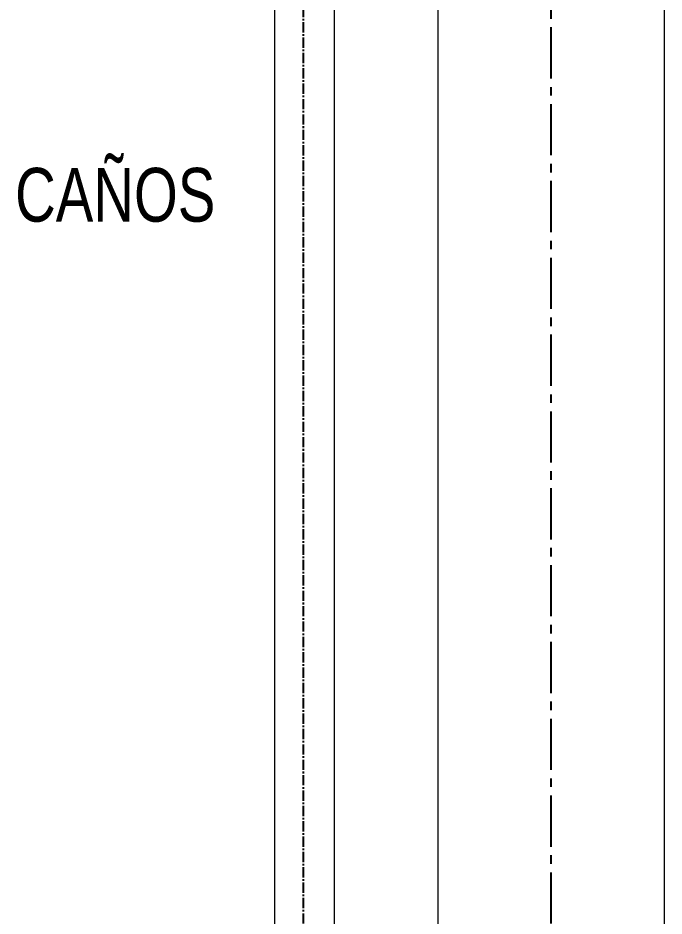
# Model space of a CAD drawing. Header units: millimetres. Extents: x 1587714 to 3094800, y -694377 to -413614.
# Drawn here: x 2045896 to 2047098, y -558023 to -556352 of the extents above; entities that cross this region are included whole.
import ezdxf

# ---------------------------------------------------------------- set-up
doc = ezdxf.new("R2010")
doc.units = ezdxf.units.MM
doc.linetypes.add('CENTER2', pattern=[28.575, 19.05, -3.175, 3.175, -3.175])
for name, color, linetype in [('0_EJES', 1, 'CENTER2'), ('M0_EQUIPOS', 7, 'Continuous'), ('M_DIM', 1, 'Continuous')]:
    doc.layers.add(name, color=color, linetype=linetype)
doc.styles.add('ARIAL', font='arial.ttf', dxfattribs={"width": 0.8})

msp = doc.modelspace()

# ---------------------------------------------------------------- linework, layer by layer
at = {"layer": '0_EJES', "color": 8, "ltscale": 5}
msp.add_line((2046887.7201, -561179.822), (2046887.7201, -549179.822), dxfattribs=at)
at = {"layer": '0_EJES'}
msp.add_line((2046427.1142, -560322.6049), (2046427.1142, -553120.5363), dxfattribs=at)
at = {"layer": 'M0_EQUIPOS', "color": 7, "linetype": 'Continuous', "lineweight": 15}
for p, q in [((2046373.7201, -558220.2051), (2046373.7201, -556271.005)), ((2046483.7201, -556315.605), (2046483.7201, -558175.6051))]:
    msp.add_line(p, q, dxfattribs=at)
at = {"layer": 'M0_EQUIPOS', "color": 1, "linetype": 'Continuous', "lineweight": 15}
for p, q in [((2046677.7201, -558194.805), (2046677.7201, -556296.4049)), ((2047097.7201, -556296.4049), (2047097.7201, -558194.805))]:
    msp.add_line(p, q, dxfattribs=at)

# ---------------------------------------------------------------- texts
at = {"layer": 'M_DIM', "color": 11, "style": 'ARIAL', "width": 0.75}
msp.add_text('CAÑOS', height=100, dxfattribs=at).set_placement((2045890.3916, -556731.1774))

doc.saveas('drawing.dxf')
